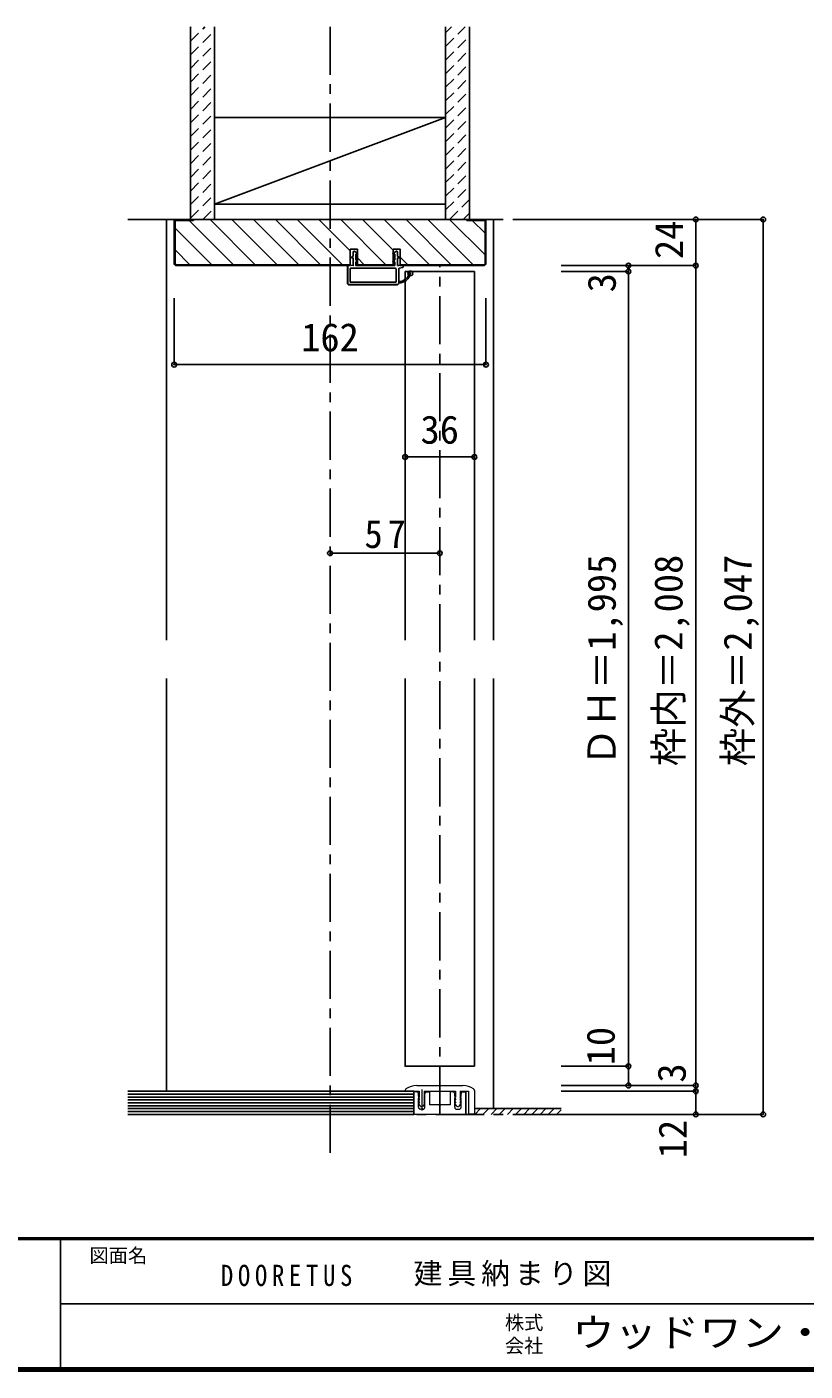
# Model space of a CAD drawing. Units: millimetres at full size, sheet at 1:5. Extents: x -973 to 977, y -718 to 696.
# Drawn here: x -16 to 388, y -701 to -3 of the extents above; entities that cross this region are included whole.
import ezdxf
from ezdxf.enums import TextEntityAlignment as Align

# ---------------------------------------------------------------- set-up
doc = ezdxf.new("R2010")
doc.units = ezdxf.units.MM
doc.header["$LTSCALE"] = 5
doc.header["$PDMODE"] = 32
doc.header["$PDSIZE"] = 2.5
doc.linetypes.add('CHAIN1', pattern=[8, 5, -1, 1, -1])
doc.linetypes.add('DASHED1', pattern=[1.8, 1.2, -0.6])
for name, color, linetype in [('0-0_補助線', 7, 'Continuous'), ('0-1_通り芯', 4, 'CHAIN1'), ('0-3_仕上', 7, 'Continuous'), ('0-4_枠', 3, 'Continuous'), ('0-6_扉', 6, 'Continuous'), ('0-B_寸法', 7, 'Continuous'), ('0-C_ﾊｯﾁ', 4, 'DASHED1'), ('F-0_補助線', 7, 'Continuous'), ('F-1_通り芯', 6, 'Continuous'), ('F-A_文字', 7, 'Continuous')]:
    doc.layers.add(name, color=color, linetype=linetype)
doc.layers.add('0-7_金物', color=7, linetype='Continuous', lineweight=18)
doc.styles.add('ＭＳ ゴシック', font='')
doc.styles.get('ＭＳ ゴシック').set_extended_font_data('MS Gothic')

# ---------------------------------------------------------------- blocks, each defined once
blk = doc.blocks.new('2')
at = {"layer": '0-0_補助線'}
for p, q in [((-9.846, -9.622), (-9.846, 15.078)), ((-8.846, 16.078), (0.354, 16.078)), ((-8.846, 15.878), (0.637, 15.878)), ((-8.446, 14.378), (-8.446, -8.922)), ((-8.146, 14.678), (-1.546, 14.678)), ((-1.246, 14.378), (-1.246, -8.922)), ((0.154, 11.653), (2.154, 11.653)), ((0.154, 11.653), (0.154, -8.497)), ((2.154, 10.953), (2.154, 11.653)), ((3.154, 11.653), (2.512, 10.83)), ((3.154, 11.653), (6.154, 11.653)), ((4.154, 13.753), (4.154, 13.053)), ((5.154, 13.053), (4.512, 13.876)), ((7.154, 13.053), (5.154, 13.053)), ((6.154, 10.953), (6.154, 11.653)), ((7.558, 12.258), (6.516, 10.835)), ((-1.48, -10.622), (-8.846, -10.622)), ((-1.546, -9.222), (-8.146, -9.222)), ((-1.189, -10.85), (-0.732, -12.694)), ((0.354, -12.922), (-0.441, -12.922)), ((0.154, -8.497), (2.154, -8.497)), ((4.154, -9.897), (0.154, -9.897)), ((0.154, -9.897), (0.154, -10.622)), ((0.154, -10.622), (0.645, -12.548)), ((2.154, -7.797), (2.154, -8.497)), ((3.154, -8.497), (2.512, -7.674)), ((3.154, -8.497), (6.154, -8.497)), ((4.154, -10.597), (4.154, -9.897)), ((5.154, -9.897), (4.512, -10.72)), ((7.154, -9.897), (5.154, -9.897)), ((6.154, -7.797), (6.154, -8.497)), ((7.558, -9.101), (6.516, -7.679))]:
    blk.add_line(p, q, dxfattribs=at)
for points in [[(-9.646, 15.078), (-9.646, -9.622), (-9.846, -9.622)], [(4.154, 13.053), (0.154, 13.053), (0.649, 15.723)]]:
    blk.add_lwpolyline(points, dxfattribs=at)
for centre, radius, start, end in [((-8.846, 15.078), 1, 90, 180), ((-8.846, 15.078), 0.8, 90, 180), ((-8.146, 14.378), 0.3, 90, 180), ((-1.546, 14.378), 0.3, 0, 90), ((0.354, 15.778), 0.3, 349.49875, 90), ((2.354, 10.953), 0.2, 180, 322.03043), ((4.354, 13.753), 0.2, 37.96957, 180), ((6.354, 10.953), 0.2, 180, 323.78053), ((7.154, 12.553), 0.5, 323.78053, 90), ((-8.846, -9.622), 1, 180, 270), ((-2.846, -10.72), 6, 179.06153, 259.29815), ((-8.146, -8.922), 0.3, 180, 270), ((-2.846, -10.72), 5.3, 178.93757, 259.29815), ((-1.546, -8.922), 0.3, 270, 0), ((-1.48, -10.922), 0.3, 13.9282, 90), ((-0.441, -12.622), 0.3, 193.9282, 270), ((0.354, -12.622), 0.3, 270, 14.29438), ((2.354, -7.797), 0.2, 37.96957, 180), ((4.354, -10.597), 0.2, 180, 322.03043), ((6.354, -7.797), 0.2, 36.21947, 180), ((7.154, -9.397), 0.5, 270, 36.21947), ((-3.896, -16.272), 0.35, 259.29815, 79.29815)]:
    blk.add_arc(centre, radius, start, end, dxfattribs=at)
blk.add_point((-3.896, -16.622), dxfattribs=at)

msp = doc.modelspace()

# ---------------------------------------------------------------- linework, layer by layer
at = {"layer": '0-1_通り芯'}
for p, q in [((141.653, -587.5), (141.653, -2.667)), ((36.653, -102.667), (261.653, -102.667)), ((198.653, -567.5), (198.653, -126.667)), ((36.653, -567.5), (264.01, -567.5))]:
    msp.add_line(p, q, dxfattribs=at)
at = {"layer": '0-3_仕上', "color": 2}
for p, q in [((69.153, -102.667), (69.153, -2.667)), ((81.653, -102.667), (81.653, -2.667)), ((201.653, -102.667), (201.653, -2.667)), ((214.153, -102.667), (214.153, -2.667)), ((36.653, -555.5), (185.153, -555.5)), ((185.153, -567.5), (185.153, -555.5)), ((36.653, -567.5), (185.153, -567.5))]:
    msp.add_line(p, q, dxfattribs=at)
at = {"layer": '0-3_仕上'}
for p, q in [((81.653, -94.667), (201.653, -49.667)), ((36.653, -557), (185.153, -557)), ((36.653, -558.5), (185.153, -558.5)), ((36.653, -560), (185.153, -560)), ((36.653, -561.5), (185.153, -561.5)), ((36.653, -563), (185.153, -563)), ((36.653, -564.5), (185.153, -564.5)), ((216.653, -564.5), (261.653, -564.5)), ((36.653, -566), (185.153, -566))]:
    msp.add_line(p, q, dxfattribs=at)
at = {"layer": '0-3_仕上', "color": 3}
for p, q in [((81.653, -49.667), (201.653, -49.667)), ((81.653, -94.667), (201.653, -94.667))]:
    msp.add_line(p, q, dxfattribs=at)
at = {"layer": '0-4_枠', "color": 4}
for p, q in [((60.653, -102.667), (56.653, -102.667)), ((56.653, -321.167), (56.653, -102.667)), ((222.653, -102.667), (226.653, -102.667)), ((226.653, -321.167), (226.653, -102.667)), ((56.653, -555.5), (56.653, -341.167)), ((226.653, -564.5), (226.653, -341.167))]:
    msp.add_line(p, q, dxfattribs=at)
at = {"layer": '0-4_枠'}
for p, q in [((60.653, -102.667), (222.653, -102.667)), ((61.153, -125.752), (61.153, -103.167)), ((70.653, -103.167), (61.153, -103.167)), ((70.653, -102.667), (70.653, -103.167)), ((212.653, -103.167), (212.653, -102.667)), ((212.653, -103.167), (222.153, -103.167)), ((222.153, -125.752), (222.153, -103.167)), ((152.153, -118.167), (155.853, -118.167)), ((152.153, -126.667), (152.153, -118.167)), ((155.853, -126.667), (155.853, -118.167)), ((174.453, -126.667), (174.453, -118.167)), ((61.567, -126.167), (61.153, -125.752)), ((61.36, -126.667), (152.153, -126.667)), ((61.567, -126.167), (152.153, -126.167)), ((155.853, -126.167), (174.453, -126.167)), ((155.853, -126.667), (174.453, -126.667)), ((221.739, -126.167), (178.153, -126.167)), ((221.946, -126.667), (178.153, -126.667)), ((221.739, -126.167), (222.153, -125.752))]:
    msp.add_line(p, q, dxfattribs=at)
for points in [[(61.36, -126.667), (60.653, -125.959), (60.653, -102.667)], [(221.946, -126.667), (222.653, -125.959), (222.653, -102.667)], [(174.453, -118.167), (178.153, -118.167), (178.153, -126.667)]]:
    msp.add_lwpolyline(points, dxfattribs=at)
at = {"layer": '0-6_扉'}
for p, q in [((180.653, -129.667), (216.653, -129.667)), ((180.653, -129.667), (180.653, -321.167)), ((216.653, -129.667), (216.653, -321.167)), ((216.653, -341.167), (216.653, -542.5))]:
    msp.add_line(p, q, dxfattribs=at)
msp.add_lwpolyline([(180.653, -341.167), (180.653, -542.5), (216.653, -542.5)], dxfattribs=at)
at = {"layer": '0-7_金物'}
for p, q in [((180.653, -555.017), (180.653, -555.5)), ((180.653, -555.5), (188.003, -555.5)), ((185.153, -567.5), (185.153, -555.8)), ((186.603, -555.8), (185.153, -555.8)), ((185.253, -567.5), (185.253, -555.8)), ((186.653, -552.5), (210.653, -552.5)), ((187.603, -558.05), (187.603, -556.8)), ((187.603, -558.05), (187.81, -558.396)), ((187.796, -558.846), (188.003, -558.5)), ((188.003, -555.5), (188.003, -558.5)), ((190.503, -555.5), (206.803, -555.5)), ((190.503, -555.5), (190.503, -558.5)), ((190.71, -558.846), (190.503, -558.5)), ((190.903, -558.05), (190.696, -558.396)), ((190.903, -558.05), (190.903, -556.8)), ((191.903, -555.8), (193.253, -555.8)), ((193.253, -555.8), (193.253, -562.5)), ((204.053, -555.8), (204.053, -562.5)), ((205.403, -555.8), (204.053, -555.8)), ((206.403, -558.05), (206.403, -556.8)), ((206.403, -558.05), (206.61, -558.396)), ((206.596, -558.846), (206.803, -558.5)), ((206.803, -555.5), (206.803, -558.5)), ((209.303, -555.5), (213.653, -555.5)), ((209.303, -555.5), (209.303, -558.5)), ((209.51, -558.846), (209.303, -558.5)), ((209.703, -558.05), (209.496, -558.396)), ((209.703, -558.05), (209.703, -556.8)), ((210.703, -555.8), (212.153, -555.8)), ((212.053, -555.8), (212.053, -567.5)), ((212.153, -555.8), (212.153, -567.5)), ((213.653, -555.5), (213.653, -567.2)), ((216.653, -555.017), (216.653, -567.2)), ((187.603, -559.05), (187.81, -558.704)), ((187.603, -563.8), (187.603, -559.05)), ((187.796, -559.154), (188.003, -559.5)), ((187.796, -560.346), (188.003, -560)), ((187.796, -560.654), (188.003, -561)), ((187.796, -561.846), (188.003, -561.5)), ((188.886, -563.34), (187.833, -562.204)), ((188.003, -559.5), (188.003, -560)), ((188.003, -561), (188.003, -561.5)), ((189.903, -564.8), (188.603, -564.8)), ((190.673, -562.204), (189.62, -563.34)), ((190.71, -559.154), (190.503, -559.5)), ((190.503, -559.5), (190.503, -560)), ((190.71, -560.346), (190.503, -560)), ((190.71, -560.654), (190.503, -561)), ((190.503, -561), (190.503, -561.5)), ((190.71, -561.846), (190.503, -561.5)), ((190.903, -559.05), (190.696, -558.704)), ((190.903, -563.8), (190.903, -559.05)), ((198.153, -562.5), (193.253, -562.5)), ((198.653, -563), (198.153, -562.5)), ((198.653, -563), (199.153, -562.5)), ((204.053, -562.5), (199.153, -562.5)), ((206.403, -559.05), (206.61, -558.704)), ((206.403, -563.8), (206.403, -559.05)), ((206.596, -559.154), (206.803, -559.5)), ((206.596, -560.346), (206.803, -560)), ((206.596, -560.654), (206.803, -561)), ((206.596, -561.846), (206.803, -561.5)), ((207.686, -563.34), (206.633, -562.204)), ((206.803, -559.5), (206.803, -560)), ((206.803, -561), (206.803, -561.5)), ((207.403, -564.8), (208.703, -564.8)), ((209.473, -562.204), (208.42, -563.34)), ((209.51, -559.154), (209.303, -559.5)), ((209.303, -559.5), (209.303, -560)), ((209.51, -560.346), (209.303, -560)), ((209.51, -560.654), (209.303, -561)), ((209.303, -561), (209.303, -561.5)), ((209.51, -561.846), (209.303, -561.5)), ((209.703, -559.05), (209.496, -558.704)), ((209.703, -563.8), (209.703, -559.05)), ((212.153, -567.5), (185.153, -567.5)), ((213.653, -567.2), (216.653, -567.2))]:
    msp.add_line(p, q, dxfattribs=at)
at = {"layer": '0-7_金物', "color": 4}
msp.add_line((189.253, -554.5), (189.253, -565.441), dxfattribs=at)
at = {"layer": '0-7_金物'}
for centre, radius, start, end in [((181.653, -555.017), 1, 123.74899, 180), ((186.653, -562.5), 10, 90, 123.74899), ((186.603, -556.8), 1, 0, 90), ((187.553, -558.55), 0.3, 329.05368, 30.94635), ((190.953, -558.55), 0.3, 149.05365, 210.94632), ((191.903, -556.8), 1, 90, 180), ((205.403, -556.8), 1, 0, 90), ((206.353, -558.55), 0.3, 329.05368, 30.94635), ((209.753, -558.55), 0.3, 149.05365, 210.94632), ((210.703, -556.8), 1, 90, 180), ((210.653, -562.5), 10, 56.25101, 90), ((215.653, -555.017), 1, 0, 56.25101), ((188.603, -563.8), 1, 180, 270), ((188.053, -559), 0.3, 149.05366, 210.94634), ((188.053, -560.5), 0.3, 149.05366, 210.94634), ((188.053, -562), 0.3, 149.05366, 222.83826), ((189.253, -563), 0.5, 222.83826, 317.16174), ((189.903, -563.8), 1, 270, 0), ((190.453, -562), 0.3, 317.16174, 30.94634), ((190.453, -559), 0.3, 329.05366, 30.94634), ((190.453, -560.5), 0.3, 329.05366, 30.94634), ((207.403, -563.8), 1, 180, 270), ((206.853, -559), 0.3, 149.05366, 210.94634), ((206.853, -560.5), 0.3, 149.05366, 210.94634), ((206.853, -562), 0.3, 149.05366, 222.83826), ((208.053, -563), 0.5, 222.83826, 317.16174), ((208.703, -563.8), 1, 270, 0), ((209.253, -562), 0.3, 317.16174, 30.94634), ((209.253, -559), 0.3, 329.05366, 30.94634), ((209.253, -560.5), 0.3, 329.05366, 30.94634)]:
    msp.add_arc(centre, radius, start, end, dxfattribs=at)
at = {"layer": '0-B_寸法', "color": 4}
for p, q in [((366.653, -102.667), (261.653, -102.667)), ((331.653, -102.667), (331.653, -567.5)), ((366.653, -102.667), (366.653, -567.5)), ((331.653, -126.667), (261.653, -126.667)), ((296.653, -129.667), (261.653, -129.667)), ((296.653, -126.667), (296.653, -552.5)), ((60.653, -178.088), (60.653, -143.566)), ((222.653, -178.088), (222.653, -143.566)), ((60.653, -178.088), (222.653, -178.088)), ((216.653, -226.048), (180.653, -226.048)), ((141.653, -276.048), (198.653, -276.048)), ((296.653, -542.5), (261.653, -542.5)), ((331.653, -552.5), (261.653, -552.5)), ((331.653, -555.5), (261.653, -555.5)), ((366.653, -567.5), (261.653, -567.5))]:
    msp.add_line(p, q, dxfattribs=at)
at = {"layer": '0-B_寸法'}
for p in [(331.653, -102.667), (366.653, -102.667), (296.653, -126.667), (331.653, -126.667), (296.653, -129.667), (60.653, -178.088), (222.653, -178.088), (180.653, -226.048), (216.653, -226.048), (141.653, -276.048), (198.653, -276.048), (296.653, -542.5), (296.653, -552.5), (331.653, -552.5), (331.653, -555.5), (331.653, -567.5), (366.653, -567.5)]:
    msp.add_point(p, dxfattribs=at)
at = {"layer": '0-C_ﾊｯﾁ'}
for p, q in [((69.153, -3.064), (69.551, -2.667)), ((69.153, -10.135), (76.622, -2.667)), ((69.153, -17.206), (81.653, -4.706)), ((201.653, -12.844), (211.83, -2.667)), ((201.653, -5.772), (204.759, -2.667)), ((69.153, -24.277), (81.653, -11.777)), ((201.653, -19.915), (214.153, -7.415)), ((69.153, -31.349), (81.653, -18.849)), ((201.653, -26.986), (214.153, -14.486)), ((69.153, -38.42), (81.653, -25.92)), ((201.653, -34.057), (214.153, -21.557)), ((69.153, -45.491), (81.653, -32.991)), ((201.653, -41.128), (214.153, -28.628)), ((69.153, -52.562), (81.653, -40.062)), ((201.653, -48.199), (214.153, -35.699)), ((69.153, -59.633), (81.653, -47.133)), ((201.653, -55.27), (214.153, -42.77)), ((69.153, -66.704), (81.653, -54.204)), ((201.653, -62.341), (214.153, -49.841)), ((69.153, -73.775), (81.653, -61.275)), ((201.653, -69.412), (214.153, -56.912)), ((69.153, -80.846), (81.653, -68.346)), ((201.653, -76.483), (214.153, -63.983)), ((69.153, -87.917), (81.653, -75.417)), ((201.653, -83.554), (214.153, -71.054)), ((69.153, -94.988), (81.653, -82.488)), ((201.653, -90.625), (214.153, -78.125)), ((69.153, -102.059), (81.653, -89.559)), ((201.653, -97.696), (214.153, -85.196)), ((75.617, -102.667), (81.653, -96.63)), ((203.754, -102.667), (214.153, -92.267)), ((210.825, -102.667), (214.153, -99.338))]:
    msp.add_line(p, q, dxfattribs=at)
at = {"layer": '0-C_ﾊｯﾁ', "linetype": 'Continuous'}
for p, q in [((68.486, -103.167), (91.487, -126.167)), ((79.3, -102.667), (102.8, -126.167)), ((90.614, -102.667), (114.114, -126.167)), ((101.927, -102.667), (125.428, -126.167)), ((113.241, -102.667), (136.741, -126.167)), ((124.555, -102.667), (148.055, -126.167)), ((135.869, -102.667), (152.153, -118.951)), ((147.182, -102.667), (170.683, -126.167)), ((158.496, -102.667), (174.453, -118.624)), ((169.81, -102.667), (193.31, -126.167)), ((181.124, -102.667), (204.624, -126.167)), ((192.437, -102.667), (215.937, -126.167)), ((203.751, -102.667), (222.153, -121.069)), ((215.565, -103.167), (222.153, -109.755)), ((61.153, -107.147), (80.173, -126.167)), ((61.153, -118.46), (68.859, -126.167)), ((155.853, -122.651), (159.369, -126.167)), ((178.153, -122.324), (181.996, -126.167)), ((216.821, -567.5), (219.821, -564.5)), ((221.064, -567.5), (224.064, -564.5)), ((225.307, -567.5), (228.307, -564.5)), ((229.549, -567.5), (232.549, -564.5)), ((233.792, -567.5), (236.792, -564.5)), ((238.035, -567.5), (241.035, -564.5)), ((242.277, -567.5), (245.277, -564.5)), ((246.52, -567.5), (249.52, -564.5)), ((250.762, -567.5), (253.762, -564.5)), ((255.005, -567.5), (258.005, -564.5)), ((259.248, -567.5), (261.653, -565.095))]:
    msp.add_line(p, q, dxfattribs=at)
at = {"layer": 'F-1_通り芯'}
for p, q in [((976.653, -631.667), (-973.347, -631.667)), ((976.653, -632.5), (-973.347, -632.5)), ((1.653, -632.5), (1.653, -699.167)), ((1.653, -665.833), (974.986, -665.834)), ((976.653, -699.167), (-973.347, -699.167)), ((976.653, -700), (-973.347, -700)), ((976.653, -700.833), (-973.347, -700.833))]:
    msp.add_line(p, q, dxfattribs=at)

# ---------------------------------------------------------------- block references
at = {"layer": '0-0_補助線', "rotation": 90}
msp.add_blockref('2', (166.731, -126.821), dxfattribs=at)

# ---------------------------------------------------------------- texts
at = {"layer": '0-B_寸法', "style": 'ＭＳ ゴシック'}
for s, p in [('24', (329.437, -123.238)), ('3', (294.49, -140.552)), ('ＤＨ＝1,995', (294.473, -386.667)), ('枠内＝2,008', (329.153, -386.667)), ('枠外＝2,047', (365.167, -386.667)), ('10', (293.944, -542)), ('3', (330.833, -550.983)), ('12', (331.344, -590.271))]:
    msp.add_text(s, height=14.66, rotation=90, dxfattribs=at).set_placement(p, align=Align.BOTTOM_LEFT)
for s, p in [('162', (126.653, -175.588)), ('36', (188.653, -223.548))]:
    msp.add_text(s, height=14.66, dxfattribs=at).set_placement(p, align=Align.BOTTOM_LEFT)
at = {"layer": '0-B_寸法', "insert": (159.528, -273.548), "char_height": 14.66, "attachment_point": 7, "style": 'ＭＳ ゴシック'}
msp.add_mtext('\\T1.27;\\W0.95;57', dxfattribs=at)
at = {"layer": 'F-0_補助線', "char_height": 11, "attachment_point": 7, "style": 'ＭＳ ゴシック'}
for s, insert in [('\\T1.39;\\W0.85;DOORETUS', (84.986, -656.798)), ('\\T1.17;建具納まり図', (185.035, -656.798))]:
    msp.add_mtext(s, dxfattribs=dict(at, insert=insert))
at = {"layer": 'F-A_文字', "style": 'ＭＳ ゴシック'}
for s, p in [('図面名', (16.653, -646.667)), ('株式', (232.486, -681.5)), ('会社', (232.486, -693.5))]:
    msp.add_text(s, height=7.331, dxfattribs=at).set_placement(p, align=Align.BOTTOM_LEFT)
at = {"layer": 'F-A_文字', "style": 'ＭＳ ゴシック', "width": 1.1}
msp.add_text('ウッドワン・・・', height=14.66, dxfattribs=at).set_placement((267.486, -692.5), align=Align.BOTTOM_LEFT)

doc.saveas('drawing.dxf')
